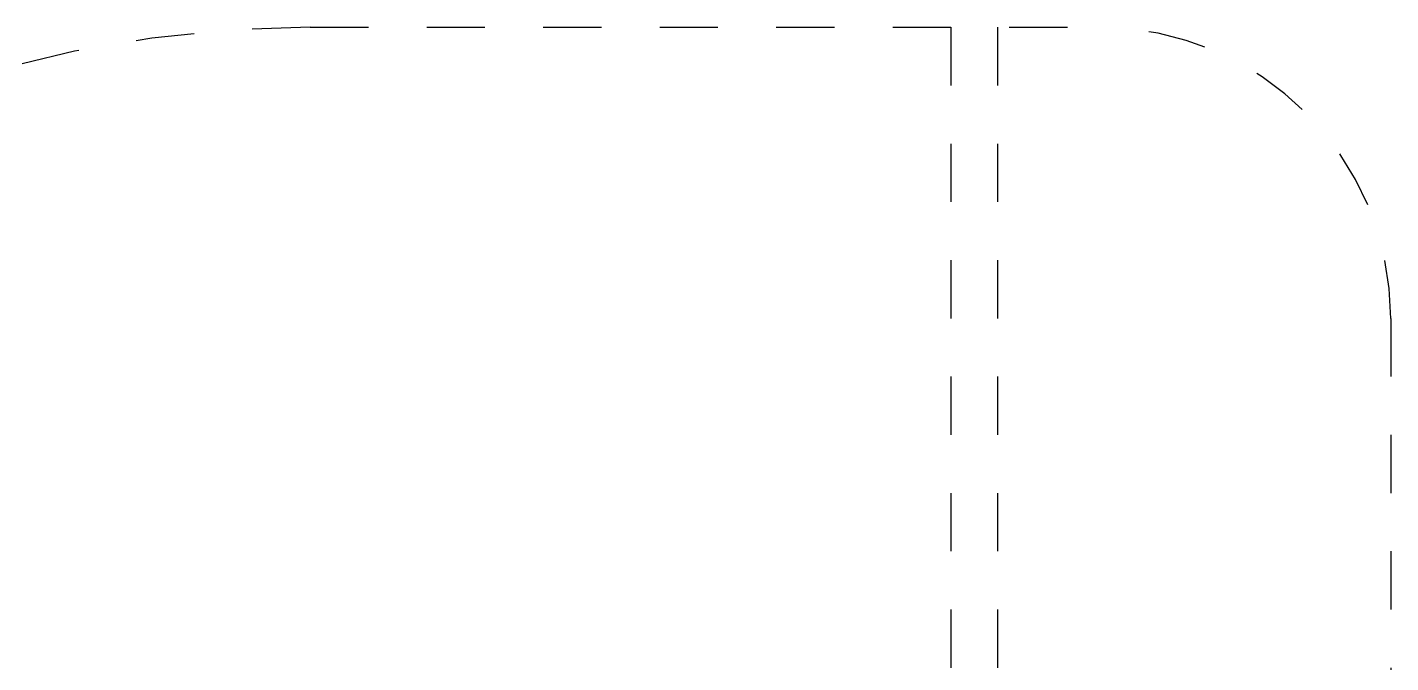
# Model space of a CAD drawing. Header units: inches. Extents: x 0 to 99.9, y 0 to 66.6.
# Drawn here: x 47.776 to 50.117, y 31.401 to 32.493 of the extents above; entities that cross this region are included whole.
import ezdxf

# ---------------------------------------------------------------- set-up
doc = ezdxf.new("R2010")
doc.units = ezdxf.units.IN
doc.header["$MEASUREMENT"] = 0
doc.linetypes.add('HIDDEN', pattern=[0.2, 0.1, -0.1])
doc.layers.add('DOOR_ASSEMBLY', color=7, linetype='Continuous')

msp = doc.modelspace()

# ---------------------------------------------------------------- linework, layer by layer
at = {"layer": 'DOOR_ASSEMBLY', "linetype": 'HIDDEN'}
for p, q in [((48.2621, 32.4929), (49.6171, 32.4929)), ((49.3621, 32.4929), (49.3621, 22.6129)), ((49.4421, 32.4929), (49.4421, 22.5829)), ((50.1171, 31.9929), (50.1171, 22.9929))]:
    msp.add_line(p, q, dxfattribs=at)
for centre, radius, start, end in [((48.2621, 30.4929), 2, 90, 151.5187), ((49.6171, 31.9929), 0.5, 0, 90)]:
    msp.add_arc(centre, radius, start, end, dxfattribs=at)

doc.saveas('drawing.dxf')
